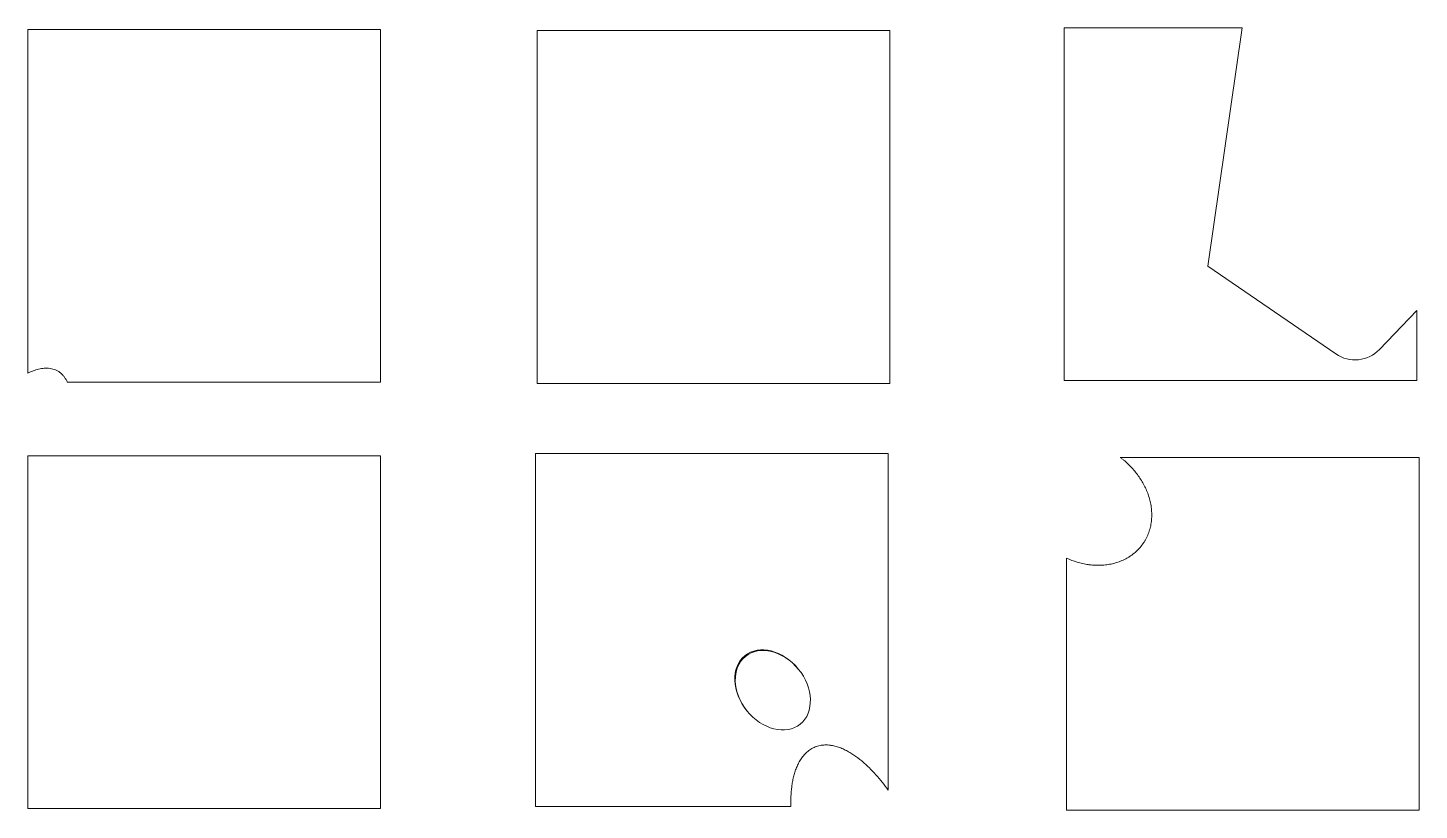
# Model space of a CAD drawing. Header units: inches. Extents: x 1.3 to 42.3, y 23.4 to 46.4.
import ezdxf

# ---------------------------------------------------------------- set-up
doc = ezdxf.new("R2010")
doc.units = ezdxf.units.IN
doc.header["$MEASUREMENT"] = 0

msp = doc.modelspace()

# ---------------------------------------------------------------- linework, layer by layer
at = {"color": 7, "linetype": 'Continuous', "lineweight": 15}
for p, q in [((1.344, 36.288), (1.344, 46.393)), ((1.344, 46.393), (11.719, 46.393)), ((11.719, 46.393), (11.719, 36.018)), ((16.324, 46.359), (26.699, 46.359)), ((16.324, 35.984), (16.324, 46.359)), ((26.699, 46.359), (26.699, 35.984)), ((31.83, 36.066), (31.83, 46.441)), ((31.83, 46.441), (37.067, 46.441)), ((37.067, 46.441), (36.054, 39.43)), ((36.054, 39.43), (39.816, 36.849)), ((41.102, 36.981), (42.205, 38.127)), ((42.205, 38.127), (42.205, 36.066)), ((11.719, 36.018), (2.505, 36.018)), ((42.205, 36.066), (31.83, 36.066)), ((26.699, 35.984), (16.324, 35.984)), ((1.344, 33.854), (11.719, 33.854)), ((1.344, 23.479), (1.344, 33.854)), ((11.719, 33.854), (11.719, 23.479)), ((16.276, 23.543), (16.276, 33.918)), ((16.276, 33.918), (26.651, 33.918)), ((26.651, 33.918), (26.651, 24.021)), ((33.477, 33.806), (42.27, 33.806)), ((42.27, 33.806), (42.27, 23.431)), ((31.895, 23.431), (31.895, 30.843)), ((11.719, 23.479), (1.344, 23.479)), ((23.789, 23.543), (16.276, 23.543)), ((42.27, 23.431), (31.895, 23.431))]:
    msp.add_line(p, q, dxfattribs=at)
msp.add_arc((40.382, 37.674), 1, 235.5491, 316.1078, dxfattribs=at)
msp.add_ellipse((23.25, 26.969), major_axis=(-0.815, 1.006), ratio=0.753037, dxfattribs=at)
for start_param, end_param in [(4.722934, 6.283185), (0, 1.560252)]:
    msp.add_ellipse((23.267, 26.948), major_axis=(-0.815, 1.006), ratio=0.753037, start_param=start_param, end_param=end_param, dxfattribs=at)
for points, knots in [([(1.344, 36.288), (1.395, 36.312), (1.446, 36.333), (1.551, 36.371), (1.605, 36.387), (1.688, 36.406), (1.716, 36.412), (1.772, 36.421), (1.8, 36.424), (1.856, 36.429), (1.884, 36.43), (1.94, 36.429), (1.969, 36.426), (2.054, 36.415), (2.109, 36.401), (2.174, 36.373), (2.187, 36.367), (2.213, 36.354), (2.225, 36.347), (2.261, 36.325), (2.284, 36.308), (2.317, 36.281), (2.328, 36.272), (2.348, 36.252), (2.358, 36.242), (2.387, 36.21), (2.405, 36.188), (2.438, 36.142), (2.453, 36.119), (2.474, 36.082), (2.481, 36.069), (2.493, 36.044), (2.5, 36.031), (2.505, 36.018)], [0, 0, 0, 0, 0.125, 0.125, 0.25, 0.25, 0.3125, 0.3125, 0.375, 0.375, 0.4375, 0.4375, 0.5, 0.5, 0.625, 0.625, 0.65625, 0.65625, 0.6875, 0.6875, 0.75, 0.75, 0.78125, 0.78125, 0.8125, 0.8125, 0.875, 0.875, 0.9375, 0.9375, 0.96875, 0.96875, 1, 1, 1, 1]), ([(31.895, 30.843), (31.997, 30.796), (32.101, 30.757), (32.261, 30.709), (32.316, 30.695), (32.398, 30.677), (32.426, 30.671), (32.482, 30.661), (32.51, 30.657), (32.545, 30.652), (32.552, 30.651), (32.566, 30.649), (32.573, 30.648), (32.594, 30.645), (32.608, 30.644), (32.65, 30.64), (32.678, 30.638), (32.762, 30.633), (32.817, 30.632), (32.929, 30.634), (32.985, 30.638), (33.096, 30.651), (33.151, 30.659), (33.317, 30.694), (33.424, 30.727), (33.577, 30.792), (33.627, 30.817), (33.7, 30.858), (33.724, 30.872), (33.759, 30.895), (33.771, 30.903), (33.794, 30.919), (33.806, 30.927), (33.863, 30.968), (33.907, 31.003), (33.989, 31.079), (34.027, 31.119), (34.1, 31.203), (34.134, 31.248), (34.181, 31.319), (34.196, 31.343), (34.224, 31.391), (34.237, 31.416), (34.275, 31.491), (34.297, 31.543), (34.326, 31.622), (34.334, 31.648), (34.346, 31.689), (34.35, 31.702), (34.357, 31.73), (34.361, 31.743), (34.377, 31.812), (34.387, 31.868), (34.4, 31.979), (34.404, 32.035), (34.405, 32.119), (34.404, 32.147), (34.402, 32.204), (34.4, 32.232), (34.393, 32.316), (34.385, 32.372), (34.365, 32.482), (34.352, 32.536), (34.329, 32.618), (34.321, 32.645), (34.304, 32.698), (34.295, 32.725), (34.245, 32.857), (34.197, 32.958), (34.115, 33.105), (34.085, 33.152), (34.023, 33.246), (33.99, 33.292), (33.887, 33.425), (33.812, 33.509), (33.693, 33.626), (33.651, 33.664), (33.588, 33.719), (33.566, 33.736), (33.522, 33.772), (33.5, 33.789), (33.477, 33.806)], [0, 0, 0, 0, 0.0625, 0.0625, 0.09375, 0.09375, 0.109375, 0.109375, 0.125, 0.125, 0.128906, 0.128906, 0.132813, 0.132813, 0.140625, 0.140625, 0.15625, 0.15625, 0.1875, 0.1875, 0.21875, 0.21875, 0.25, 0.25, 0.3125, 0.3125, 0.34375, 0.34375, 0.359375, 0.359375, 0.367188, 0.367188, 0.375, 0.375, 0.40625, 0.40625, 0.4375, 0.4375, 0.46875, 0.46875, 0.484375, 0.484375, 0.5, 0.5, 0.53125, 0.53125, 0.546875, 0.546875, 0.554688, 0.554688, 0.5625, 0.5625, 0.59375, 0.59375, 0.625, 0.625, 0.640625, 0.640625, 0.65625, 0.65625, 0.6875, 0.6875, 0.71875, 0.71875, 0.734375, 0.734375, 0.75, 0.75, 0.8125, 0.8125, 0.84375, 0.84375, 0.875, 0.875, 0.9375, 0.9375, 0.96875, 0.96875, 0.984375, 0.984375, 1, 1, 1, 1]), ([(23.789, 23.543), (23.786, 23.639), (23.786, 23.735), (23.793, 23.927), (23.801, 24.023), (23.816, 24.144), (23.82, 24.168), (23.827, 24.216), (23.831, 24.241), (23.844, 24.312), (23.855, 24.36), (23.878, 24.454), (23.891, 24.501), (23.92, 24.593), (23.937, 24.639), (23.965, 24.707), (23.974, 24.729), (23.995, 24.774), (24.006, 24.796), (24.04, 24.861), (24.065, 24.902), (24.12, 24.983), (24.149, 25.022), (24.215, 25.095), (24.25, 25.129), (24.325, 25.191), (24.365, 25.219), (24.429, 25.256), (24.451, 25.267), (24.496, 25.287), (24.518, 25.296), (24.587, 25.32), (24.634, 25.331), (24.695, 25.341), (24.707, 25.343), (24.732, 25.345), (24.744, 25.347), (24.78, 25.349), (24.805, 25.35), (24.854, 25.349), (24.878, 25.348), (24.915, 25.345), (24.927, 25.344), (24.951, 25.341), (24.963, 25.339), (25.024, 25.33), (25.072, 25.32), (25.165, 25.293), (25.211, 25.278), (25.279, 25.251), (25.301, 25.242), (25.346, 25.222), (25.368, 25.211), (25.434, 25.179), (25.477, 25.155), (25.561, 25.106), (25.601, 25.08), (25.722, 24.999), (25.799, 24.94), (25.91, 24.847), (25.947, 24.815), (26.001, 24.766), (26.019, 24.749), (26.054, 24.716), (26.072, 24.699), (26.159, 24.614), (26.225, 24.544), (26.354, 24.4), (26.416, 24.326), (26.536, 24.176), (26.595, 24.099), (26.651, 24.021)], [0, 0, 0, 0, 0.0625, 0.0625, 0.125, 0.125, 0.140625, 0.140625, 0.15625, 0.15625, 0.1875, 0.1875, 0.21875, 0.21875, 0.25, 0.25, 0.265625, 0.265625, 0.28125, 0.28125, 0.3125, 0.3125, 0.34375, 0.34375, 0.375, 0.375, 0.40625, 0.40625, 0.421875, 0.421875, 0.4375, 0.4375, 0.46875, 0.46875, 0.476562, 0.476562, 0.484375, 0.484375, 0.5, 0.5, 0.515625, 0.515625, 0.523438, 0.523438, 0.53125, 0.53125, 0.5625, 0.5625, 0.59375, 0.59375, 0.609375, 0.609375, 0.625, 0.625, 0.65625, 0.65625, 0.6875, 0.6875, 0.75, 0.75, 0.78125, 0.78125, 0.796875, 0.796875, 0.8125, 0.8125, 0.875, 0.875, 0.9375, 0.9375, 1, 1, 1, 1])]:
    msp.add_open_spline(points, degree=3, knots=knots, dxfattribs=at)

doc.saveas('drawing.dxf')
